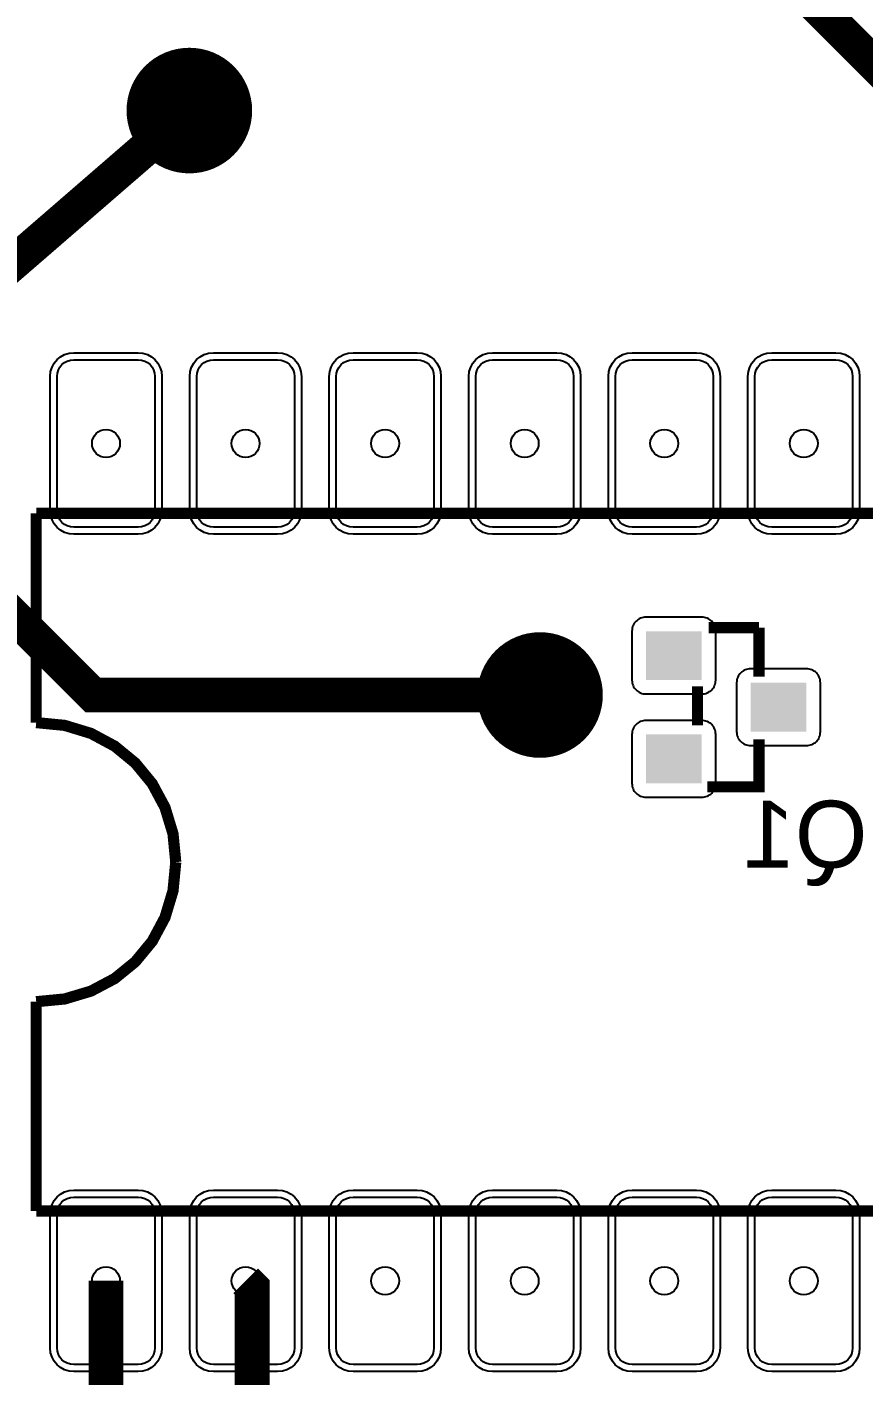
# Model space of a CAD drawing. Header units: inches. Extents: x 15 to 148, y 10 to 111.
# Drawn here: x 136.454 to 137.532, y 100.777 to 102.516 of the extents above; entities that cross this region are included whole.
import ezdxf

# ---------------------------------------------------------------- set-up
doc = ezdxf.new("R2010")
doc.units = ezdxf.units.IN
doc.header["$MEASUREMENT"] = 0
doc.layers.add('BLK_12AWG', color=7, linetype='Continuous')

# ---------------------------------------------------------------- blocks, each defined once
blk = doc.blocks.new('RPAD')
blk.add_trace([(-0.5, -0.5), (-0.5, 0.5), (0.5, -0.5), (0.5, 0.5)])
blk = doc.blocks.new('EPAD')
at = {"const_width": 0.5}
blk.add_lwpolyline([(-0.25, 0, 1), (0.25, 0, 1)], format="xyb", close=True, dxfattribs=at)
blk = doc.blocks.new('TarjetaNueva')
for points, const_width in [([(149.36614, 103.84612), (149.36614, 103.49118), (149.46834, 103.38898), (150.03641, 103.38898), (150.23541, 103.18998), (150.23541, 103.06771), (150.23569, 103.06744)], 0.025), ([(149.59541, 103.30598), (149.40585, 103.14183), (149.40585, 103.00757), (149.52622, 102.8872), (149.84669, 102.8872)], 0.025), ([(149.48569, 102.86744), (149.48569, 103.01744)], 0.008), ([(149.48569, 103.01744), (151.48569, 103.01744)], 0.008), ([(149.48569, 102.86744), (149.48569, 103.01744)], 0.008), ([(149.48569, 103.01744), (151.48569, 103.01744)], 0.008), ([(149.48569, 102.86744), (149.48569, 103.01744)], 0.008), ([(149.48569, 103.01744), (151.48569, 103.01744)], 0.008), ([(150.00358, 102.93545), (149.96758, 102.93545)], 0.008), ([(150.00358, 102.93545), (149.96758, 102.93545)], 0.008), ([(150.00358, 102.93545), (149.96758, 102.93545)], 0.008), ([(150.00358, 102.93545), (150.00358, 102.90045)], 0.008), ([(150.00358, 102.93545), (150.00358, 102.90045)], 0.008), ([(150.00358, 102.93545), (150.00358, 102.90045)], 0.008), ([(149.95958, 102.89345), (149.95958, 102.86545)], 0.008), ([(149.95958, 102.89345), (149.95958, 102.86545)], 0.008), ([(149.95958, 102.89345), (149.95958, 102.86545)], 0.008), ([(149.58569, 102.76744), (149.58369, 102.78781), (149.57794, 102.80669), (149.56881, 102.82369), (149.55669, 102.83844), (149.54194, 102.85056), (149.52494, 102.85969), (149.50606, 102.86544), (149.48569, 102.86744)], 0.008), ([(149.58569, 102.76744), (149.58369, 102.78781), (149.57794, 102.80669), (149.56881, 102.82369), (149.55669, 102.83844), (149.54194, 102.85056), (149.52494, 102.85969), (149.50606, 102.86544), (149.48569, 102.86744)], 0.008), ([(149.58569, 102.76744), (149.58369, 102.78781), (149.57794, 102.80669), (149.56881, 102.82369), (149.55669, 102.83844), (149.54194, 102.85056), (149.52494, 102.85969), (149.50606, 102.86544), (149.48569, 102.86744)], 0.008), ([(149.96658, 102.82145), (150.00358, 102.82145), (150.00358, 102.85545)], 0.008), ([(149.96658, 102.82145), (150.00358, 102.82145), (150.00358, 102.85545)], 0.008), ([(149.96658, 102.82145), (150.00358, 102.82145), (150.00358, 102.85545)], 0.008), ([(149.58569, 102.76744), (149.58369, 102.74678), (149.57794, 102.72777), (149.56881, 102.71075), (149.55669, 102.69606), (149.54194, 102.68405), (149.52494, 102.67505), (149.50606, 102.6694), (149.48569, 102.66744)], 0.008), ([(149.58569, 102.76744), (149.58369, 102.74678), (149.57794, 102.72777), (149.56881, 102.71075), (149.55669, 102.69606), (149.54194, 102.68405), (149.52494, 102.67505), (149.50606, 102.6694), (149.48569, 102.66744)], 0.008), ([(149.58569, 102.76744), (149.58369, 102.74678), (149.57794, 102.72777), (149.56881, 102.71075), (149.55669, 102.69606), (149.54194, 102.68405), (149.52494, 102.67505), (149.50606, 102.6694), (149.48569, 102.66744)], 0.008), ([(149.48569, 102.51744), (149.48569, 102.66744)], 0.008), ([(149.48569, 102.51744), (149.48569, 102.66744)], 0.008), ([(149.48569, 102.51744), (149.48569, 102.66744)], 0.008), ([(149.48569, 102.51744), (151.48569, 102.51744)], 0.008), ([(149.48569, 102.51744), (151.48569, 102.51744)], 0.008), ([(149.48569, 102.51744), (151.48569, 102.51744)], 0.008), ([(149.73736, 102.16892), (149.53569, 102.37059), (149.53569, 102.46744)], 0.025), ([(150.97034, 101.65641), (150.97034, 102.01871), (150.86643, 102.12261), (149.89235, 102.12261), (149.6405, 102.37447), (149.6405, 102.46263), (149.63569, 102.46744)], 0.025)]:
    blk.add_lwpolyline(points, dxfattribs=dict(const_width=const_width))
for points in [[(149.55869, 103.00244), (149.51269, 103.00244), (149.50921, 103.00278), (149.506, 103.00375), (149.50311, 103.0053), (149.5006, 103.00735), (149.49855, 103.00986), (149.497, 103.01275), (149.49603, 103.01596), (149.49569, 103.01944), (149.49569, 103.11544), (149.49603, 103.11891), (149.497, 103.12213), (149.49855, 103.12502), (149.5006, 103.12752), (149.50311, 103.12958), (149.506, 103.13113), (149.50921, 103.1321), (149.51269, 103.13244), (149.55869, 103.13244), (149.56217, 103.1321), (149.56538, 103.13113), (149.56827, 103.12958), (149.57078, 103.12752), (149.57283, 103.12502), (149.57438, 103.12213), (149.57535, 103.11891), (149.57569, 103.11544), (149.57569, 103.01944), (149.57535, 103.01596), (149.57438, 103.01275), (149.57283, 103.00986), (149.57078, 103.00735), (149.56827, 103.0053), (149.56538, 103.00375), (149.56217, 103.00278), (149.55869, 103.00244)], [(149.55869, 103.00744), (149.51269, 103.00744), (149.51024, 103.00768), (149.50797, 103.00836), (149.50593, 103.00946), (149.50416, 103.01091), (149.50271, 103.01268), (149.50162, 103.01472), (149.50093, 103.01699), (149.50069, 103.01944), (149.50069, 103.11544), (149.50093, 103.11789), (149.50162, 103.12016), (149.50271, 103.1222), (149.50416, 103.12397), (149.50593, 103.12542), (149.50797, 103.12651), (149.51024, 103.1272), (149.51269, 103.12744), (149.55869, 103.12744), (149.56114, 103.1272), (149.56341, 103.12651), (149.56545, 103.12542), (149.56722, 103.12397), (149.56867, 103.1222), (149.56976, 103.12016), (149.57045, 103.11789), (149.57069, 103.11544), (149.57069, 103.01944), (149.57045, 103.01699), (149.56976, 103.01472), (149.56867, 103.01268), (149.56722, 103.01091), (149.56545, 103.00946), (149.56341, 103.00836), (149.56114, 103.00768), (149.55869, 103.00744)], [(149.65869, 103.00244), (149.61269, 103.00244), (149.60921, 103.00278), (149.606, 103.00375), (149.60311, 103.0053), (149.6006, 103.00735), (149.59855, 103.00986), (149.597, 103.01275), (149.59603, 103.01596), (149.59569, 103.01944), (149.59569, 103.11544), (149.59603, 103.11891), (149.597, 103.12213), (149.59855, 103.12502), (149.6006, 103.12752), (149.60311, 103.12958), (149.606, 103.13113), (149.60921, 103.1321), (149.61269, 103.13244), (149.65869, 103.13244), (149.66217, 103.1321), (149.66538, 103.13113), (149.66827, 103.12958), (149.67078, 103.12752), (149.67283, 103.12502), (149.67438, 103.12213), (149.67535, 103.11891), (149.67569, 103.11544), (149.67569, 103.01944), (149.67535, 103.01596), (149.67438, 103.01275), (149.67283, 103.00986), (149.67078, 103.00735), (149.66827, 103.0053), (149.66538, 103.00375), (149.66217, 103.00278), (149.65869, 103.00244)], [(149.65869, 103.00744), (149.61269, 103.00744), (149.61024, 103.00768), (149.60797, 103.00836), (149.60593, 103.00946), (149.60416, 103.01091), (149.60271, 103.01268), (149.60162, 103.01472), (149.60093, 103.01699), (149.60069, 103.01944), (149.60069, 103.11544), (149.60093, 103.11789), (149.60162, 103.12016), (149.60271, 103.1222), (149.60416, 103.12397), (149.60593, 103.12542), (149.60797, 103.12651), (149.61024, 103.1272), (149.61269, 103.12744), (149.65869, 103.12744), (149.66114, 103.1272), (149.66341, 103.12651), (149.66545, 103.12542), (149.66722, 103.12397), (149.66867, 103.1222), (149.66976, 103.12016), (149.67045, 103.11789), (149.67069, 103.11544), (149.67069, 103.01944), (149.67045, 103.01699), (149.66976, 103.01472), (149.66867, 103.01268), (149.66722, 103.01091), (149.66545, 103.00946), (149.66341, 103.00836), (149.66114, 103.00768), (149.65869, 103.00744)], [(149.75869, 103.00244), (149.71269, 103.00244), (149.70921, 103.00278), (149.706, 103.00375), (149.70311, 103.0053), (149.7006, 103.00735), (149.69855, 103.00986), (149.697, 103.01275), (149.69603, 103.01596), (149.69569, 103.01944), (149.69569, 103.11544), (149.69603, 103.11891), (149.697, 103.12213), (149.69855, 103.12502), (149.7006, 103.12752), (149.70311, 103.12958), (149.706, 103.13113), (149.70921, 103.1321), (149.71269, 103.13244), (149.75869, 103.13244), (149.76217, 103.1321), (149.76538, 103.13113), (149.76827, 103.12958), (149.77078, 103.12752), (149.77283, 103.12502), (149.77438, 103.12213), (149.77535, 103.11891), (149.77569, 103.11544), (149.77569, 103.01944), (149.77535, 103.01596), (149.77438, 103.01275), (149.77283, 103.00986), (149.77078, 103.00735), (149.76827, 103.0053), (149.76538, 103.00375), (149.76217, 103.00278), (149.75869, 103.00244)], [(149.75869, 103.00744), (149.71269, 103.00744), (149.71024, 103.00768), (149.70797, 103.00836), (149.70593, 103.00946), (149.70416, 103.01091), (149.70271, 103.01268), (149.70162, 103.01472), (149.70093, 103.01699), (149.70069, 103.01944), (149.70069, 103.11544), (149.70093, 103.11789), (149.70162, 103.12016), (149.70271, 103.1222), (149.70416, 103.12397), (149.70593, 103.12542), (149.70797, 103.12651), (149.71024, 103.1272), (149.71269, 103.12744), (149.75869, 103.12744), (149.76114, 103.1272), (149.76341, 103.12651), (149.76545, 103.12542), (149.76722, 103.12397), (149.76867, 103.1222), (149.76976, 103.12016), (149.77045, 103.11789), (149.77069, 103.11544), (149.77069, 103.01944), (149.77045, 103.01699), (149.76976, 103.01472), (149.76867, 103.01268), (149.76722, 103.01091), (149.76545, 103.00946), (149.76341, 103.00836), (149.76114, 103.00768), (149.75869, 103.00744)], [(149.85869, 103.00244), (149.81269, 103.00244), (149.80921, 103.00278), (149.806, 103.00375), (149.80311, 103.0053), (149.8006, 103.00735), (149.79855, 103.00986), (149.797, 103.01275), (149.79603, 103.01596), (149.79569, 103.01944), (149.79569, 103.11544), (149.79603, 103.11891), (149.797, 103.12213), (149.79855, 103.12502), (149.8006, 103.12752), (149.80311, 103.12958), (149.806, 103.13113), (149.80921, 103.1321), (149.81269, 103.13244), (149.85869, 103.13244), (149.86217, 103.1321), (149.86538, 103.13113), (149.86827, 103.12958), (149.87078, 103.12752), (149.87283, 103.12502), (149.87438, 103.12213), (149.87535, 103.11891), (149.87569, 103.11544), (149.87569, 103.01944), (149.87535, 103.01596), (149.87438, 103.01275), (149.87283, 103.00986), (149.87078, 103.00735), (149.86827, 103.0053), (149.86538, 103.00375), (149.86217, 103.00278), (149.85869, 103.00244)], [(149.85869, 103.00744), (149.81269, 103.00744), (149.81024, 103.00768), (149.80797, 103.00836), (149.80593, 103.00946), (149.80416, 103.01091), (149.80271, 103.01268), (149.80162, 103.01472), (149.80093, 103.01699), (149.80069, 103.01944), (149.80069, 103.11544), (149.80093, 103.11789), (149.80162, 103.12016), (149.80271, 103.1222), (149.80416, 103.12397), (149.80593, 103.12542), (149.80797, 103.12651), (149.81024, 103.1272), (149.81269, 103.12744), (149.85869, 103.12744), (149.86114, 103.1272), (149.86341, 103.12651), (149.86545, 103.12542), (149.86722, 103.12397), (149.86867, 103.1222), (149.86976, 103.12016), (149.87045, 103.11789), (149.87069, 103.11544), (149.87069, 103.01944), (149.87045, 103.01699), (149.86976, 103.01472), (149.86867, 103.01268), (149.86722, 103.01091), (149.86545, 103.00946), (149.86341, 103.00836), (149.86114, 103.00768), (149.85869, 103.00744)], [(149.95869, 103.00244), (149.91269, 103.00244), (149.90921, 103.00278), (149.906, 103.00375), (149.90311, 103.0053), (149.9006, 103.00735), (149.89855, 103.00986), (149.897, 103.01275), (149.89603, 103.01596), (149.89569, 103.01944), (149.89569, 103.11544), (149.89603, 103.11891), (149.897, 103.12213), (149.89855, 103.12502), (149.9006, 103.12752), (149.90311, 103.12958), (149.906, 103.13113), (149.90921, 103.1321), (149.91269, 103.13244), (149.95869, 103.13244), (149.96217, 103.1321), (149.96538, 103.13113), (149.96827, 103.12958), (149.97078, 103.12752), (149.97283, 103.12502), (149.97438, 103.12213), (149.97535, 103.11891), (149.97569, 103.11544), (149.97569, 103.01944), (149.97535, 103.01596), (149.97438, 103.01275), (149.97283, 103.00986), (149.97078, 103.00735), (149.96827, 103.0053), (149.96538, 103.00375), (149.96217, 103.00278), (149.95869, 103.00244)], [(149.95869, 103.00744), (149.91269, 103.00744), (149.91024, 103.00768), (149.90797, 103.00836), (149.90593, 103.00946), (149.90416, 103.01091), (149.90271, 103.01268), (149.90162, 103.01472), (149.90093, 103.01699), (149.90069, 103.01944), (149.90069, 103.11544), (149.90093, 103.11789), (149.90162, 103.12016), (149.90271, 103.1222), (149.90416, 103.12397), (149.90593, 103.12542), (149.90797, 103.12651), (149.91024, 103.1272), (149.91269, 103.12744), (149.95869, 103.12744), (149.96114, 103.1272), (149.96341, 103.12651), (149.96545, 103.12542), (149.96722, 103.12397), (149.96867, 103.1222), (149.96976, 103.12016), (149.97045, 103.11789), (149.97069, 103.11544), (149.97069, 103.01944), (149.97045, 103.01699), (149.96976, 103.01472), (149.96867, 103.01268), (149.96722, 103.01091), (149.96545, 103.00946), (149.96341, 103.00836), (149.96114, 103.00768), (149.95869, 103.00744)], [(150.05869, 103.00244), (150.01269, 103.00244), (150.00921, 103.00278), (150.006, 103.00375), (150.00311, 103.0053), (150.0006, 103.00735), (149.99855, 103.00986), (149.997, 103.01275), (149.99603, 103.01596), (149.99569, 103.01944), (149.99569, 103.11544), (149.99603, 103.11891), (149.997, 103.12213), (149.99855, 103.12502), (150.0006, 103.12752), (150.00311, 103.12958), (150.006, 103.13113), (150.00921, 103.1321), (150.01269, 103.13244), (150.05869, 103.13244), (150.06217, 103.1321), (150.06538, 103.13113), (150.06827, 103.12958), (150.07078, 103.12752), (150.07283, 103.12502), (150.07438, 103.12213), (150.07535, 103.11891), (150.07569, 103.11544), (150.07569, 103.01944), (150.07535, 103.01596), (150.07438, 103.01275), (150.07283, 103.00986), (150.07078, 103.00735), (150.06827, 103.0053), (150.06538, 103.00375), (150.06217, 103.00278), (150.05869, 103.00244)], [(150.05869, 103.00744), (150.01269, 103.00744), (150.01024, 103.00768), (150.00797, 103.00836), (150.00593, 103.00946), (150.00416, 103.01091), (150.00271, 103.01268), (150.00162, 103.01472), (150.00093, 103.01699), (150.00069, 103.01944), (150.00069, 103.11544), (150.00093, 103.11789), (150.00162, 103.12016), (150.00271, 103.1222), (150.00416, 103.12397), (150.00593, 103.12542), (150.00797, 103.12651), (150.01024, 103.1272), (150.01269, 103.12744), (150.05869, 103.12744), (150.06114, 103.1272), (150.06341, 103.12651), (150.06545, 103.12542), (150.06722, 103.12397), (150.06867, 103.1222), (150.06976, 103.12016), (150.07045, 103.11789), (150.07069, 103.11544), (150.07069, 103.01944), (150.07045, 103.01699), (150.06976, 103.01472), (150.06867, 103.01268), (150.06722, 103.01091), (150.06545, 103.00946), (150.06341, 103.00836), (150.06114, 103.00768), (150.05869, 103.00744)], [(149.91258, 102.93295), (149.91258, 102.89795), (149.91263, 102.89691), (149.91278, 102.89591), (149.91302, 102.89494), (149.91335, 102.89402), (149.91377, 102.89314), (149.91426, 102.89232), (149.91483, 102.89155), (149.91547, 102.89084), (149.91618, 102.8902), (149.91694, 102.88964), (149.91777, 102.88914), (149.91864, 102.88873), (149.91957, 102.8884), (149.92053, 102.88815), (149.92154, 102.888), (149.92258, 102.88795), (149.96258, 102.88795), (149.96362, 102.888), (149.96462, 102.88815), (149.96559, 102.8884), (149.96651, 102.88873), (149.96739, 102.88914), (149.96822, 102.88964), (149.96898, 102.8902), (149.96969, 102.89084), (149.97033, 102.89155), (149.9709, 102.89232), (149.97139, 102.89314), (149.97181, 102.89402), (149.97214, 102.89494), (149.97238, 102.89591), (149.97253, 102.89691), (149.97258, 102.89795), (149.97258, 102.93295), (149.97253, 102.93399), (149.97238, 102.935), (149.97214, 102.93597), (149.97181, 102.93689), (149.97139, 102.93777), (149.9709, 102.93859), (149.97033, 102.93936), (149.96969, 102.94006), (149.96898, 102.9407), (149.96822, 102.94127), (149.96739, 102.94177), (149.96651, 102.94218), (149.96559, 102.94251), (149.96462, 102.94276), (149.96362, 102.9429), (149.96258, 102.94295), (149.92258, 102.94295), (149.92154, 102.9429), (149.92053, 102.94276), (149.91957, 102.94251), (149.91864, 102.94218), (149.91777, 102.94177), (149.91694, 102.94127), (149.91618, 102.9407), (149.91547, 102.94006), (149.91483, 102.93936), (149.91426, 102.93859), (149.91377, 102.93777), (149.91335, 102.93689), (149.91302, 102.93597), (149.91278, 102.935), (149.91263, 102.93399), (149.91258, 102.93295)], [(149.98758, 102.89595), (149.98758, 102.86095), (149.98763, 102.85991), (149.98778, 102.85891), (149.98802, 102.85794), (149.98835, 102.85702), (149.98877, 102.85614), (149.98926, 102.85532), (149.98983, 102.85455), (149.99047, 102.85384), (149.99118, 102.8532), (149.99194, 102.85264), (149.99277, 102.85214), (149.99364, 102.85173), (149.99457, 102.8514), (149.99553, 102.85115), (149.99654, 102.851), (149.99758, 102.85095), (150.03758, 102.85095), (150.03862, 102.851), (150.03962, 102.85115), (150.04059, 102.8514), (150.04151, 102.85173), (150.04239, 102.85214), (150.04322, 102.85264), (150.04398, 102.8532), (150.04469, 102.85384), (150.04533, 102.85455), (150.0459, 102.85532), (150.04639, 102.85614), (150.04681, 102.85702), (150.04714, 102.85794), (150.04738, 102.85891), (150.04753, 102.85991), (150.04758, 102.86095), (150.04758, 102.89595), (150.04753, 102.89699), (150.04738, 102.898), (150.04714, 102.89897), (150.04681, 102.89989), (150.04639, 102.90077), (150.0459, 102.90159), (150.04533, 102.90236), (150.04469, 102.90306), (150.04398, 102.9037), (150.04322, 102.90427), (150.04239, 102.90477), (150.04151, 102.90518), (150.04059, 102.90551), (150.03962, 102.90576), (150.03862, 102.9059), (150.03758, 102.90595), (149.99758, 102.90595), (149.99654, 102.9059), (149.99553, 102.90576), (149.99457, 102.90551), (149.99364, 102.90518), (149.99277, 102.90477), (149.99194, 102.90427), (149.99118, 102.9037), (149.99047, 102.90306), (149.98983, 102.90236), (149.98926, 102.90159), (149.98877, 102.90077), (149.98835, 102.89989), (149.98802, 102.89897), (149.98778, 102.898), (149.98763, 102.89699), (149.98758, 102.89595)], [(149.91258, 102.85895), (149.91258, 102.82395), (149.91263, 102.82291), (149.91278, 102.82191), (149.91302, 102.82094), (149.91335, 102.82002), (149.91377, 102.81914), (149.91426, 102.81832), (149.91483, 102.81755), (149.91547, 102.81684), (149.91618, 102.8162), (149.91694, 102.81564), (149.91777, 102.81514), (149.91864, 102.81473), (149.91957, 102.8144), (149.92053, 102.81415), (149.92154, 102.814), (149.92258, 102.81395), (149.96258, 102.81395), (149.96362, 102.814), (149.96462, 102.81415), (149.96559, 102.8144), (149.96651, 102.81473), (149.96739, 102.81514), (149.96822, 102.81564), (149.96898, 102.8162), (149.96969, 102.81684), (149.97033, 102.81755), (149.9709, 102.81832), (149.97139, 102.81914), (149.97181, 102.82002), (149.97214, 102.82094), (149.97238, 102.82191), (149.97253, 102.82291), (149.97258, 102.82395), (149.97258, 102.85895), (149.97253, 102.85999), (149.97238, 102.861), (149.97214, 102.86197), (149.97181, 102.86289), (149.97139, 102.86377), (149.9709, 102.86459), (149.97033, 102.86536), (149.96969, 102.86606), (149.96898, 102.8667), (149.96822, 102.86727), (149.96739, 102.86777), (149.96651, 102.86818), (149.96559, 102.86851), (149.96462, 102.86876), (149.96362, 102.8689), (149.96258, 102.86895), (149.92258, 102.86895), (149.92154, 102.8689), (149.92053, 102.86876), (149.91957, 102.86851), (149.91864, 102.86818), (149.91777, 102.86777), (149.91694, 102.86727), (149.91618, 102.8667), (149.91547, 102.86606), (149.91483, 102.86536), (149.91426, 102.86459), (149.91377, 102.86377), (149.91335, 102.86289), (149.91302, 102.86197), (149.91278, 102.861), (149.91263, 102.85999), (149.91258, 102.85895)], [(149.51269, 102.53244), (149.55869, 102.53244), (149.56217, 102.5321), (149.56538, 102.53113), (149.56827, 102.52958), (149.57078, 102.52752), (149.57283, 102.52502), (149.57438, 102.52213), (149.57535, 102.51891), (149.57569, 102.51544), (149.57569, 102.41944), (149.57535, 102.41596), (149.57438, 102.41275), (149.57283, 102.40986), (149.57078, 102.40735), (149.56827, 102.4053), (149.56538, 102.40375), (149.56217, 102.40278), (149.55869, 102.40244), (149.51269, 102.40244), (149.50921, 102.40278), (149.506, 102.40375), (149.50311, 102.4053), (149.5006, 102.40735), (149.49855, 102.40986), (149.497, 102.41275), (149.49603, 102.41596), (149.49569, 102.41944), (149.49569, 102.51544), (149.49603, 102.51891), (149.497, 102.52213), (149.49855, 102.52502), (149.5006, 102.52752), (149.50311, 102.52958), (149.506, 102.53113), (149.50921, 102.5321), (149.51269, 102.53244)], [(149.51269, 102.52744), (149.55869, 102.52744), (149.56114, 102.5272), (149.56341, 102.52651), (149.56545, 102.52542), (149.56722, 102.52397), (149.56867, 102.5222), (149.56976, 102.52016), (149.57045, 102.51789), (149.57069, 102.51544), (149.57069, 102.41944), (149.57045, 102.41699), (149.56976, 102.41472), (149.56867, 102.41268), (149.56722, 102.41091), (149.56545, 102.40946), (149.56341, 102.40836), (149.56114, 102.40768), (149.55869, 102.40744), (149.51269, 102.40744), (149.51024, 102.40768), (149.50797, 102.40836), (149.50593, 102.40946), (149.50416, 102.41091), (149.50271, 102.41268), (149.50162, 102.41472), (149.50093, 102.41699), (149.50069, 102.41944), (149.50069, 102.51544), (149.50093, 102.51789), (149.50162, 102.52016), (149.50271, 102.5222), (149.50416, 102.52397), (149.50593, 102.52542), (149.50797, 102.52651), (149.51024, 102.5272), (149.51269, 102.52744)], [(149.61269, 102.53244), (149.65869, 102.53244), (149.66217, 102.5321), (149.66538, 102.53113), (149.66827, 102.52958), (149.67078, 102.52752), (149.67283, 102.52502), (149.67438, 102.52213), (149.67535, 102.51891), (149.67569, 102.51544), (149.67569, 102.41944), (149.67535, 102.41596), (149.67438, 102.41275), (149.67283, 102.40986), (149.67078, 102.40735), (149.66827, 102.4053), (149.66538, 102.40375), (149.66217, 102.40278), (149.65869, 102.40244), (149.61269, 102.40244), (149.60921, 102.40278), (149.606, 102.40375), (149.60311, 102.4053), (149.6006, 102.40735), (149.59855, 102.40986), (149.597, 102.41275), (149.59603, 102.41596), (149.59569, 102.41944), (149.59569, 102.51544), (149.59603, 102.51891), (149.597, 102.52213), (149.59855, 102.52502), (149.6006, 102.52752), (149.60311, 102.52958), (149.606, 102.53113), (149.60921, 102.5321), (149.61269, 102.53244)], [(149.61269, 102.52744), (149.65869, 102.52744), (149.66114, 102.5272), (149.66341, 102.52651), (149.66545, 102.52542), (149.66722, 102.52397), (149.66867, 102.5222), (149.66976, 102.52016), (149.67045, 102.51789), (149.67069, 102.51544), (149.67069, 102.41944), (149.67045, 102.41699), (149.66976, 102.41472), (149.66867, 102.41268), (149.66722, 102.41091), (149.66545, 102.40946), (149.66341, 102.40836), (149.66114, 102.40768), (149.65869, 102.40744), (149.61269, 102.40744), (149.61024, 102.40768), (149.60797, 102.40836), (149.60593, 102.40946), (149.60416, 102.41091), (149.60271, 102.41268), (149.60162, 102.41472), (149.60093, 102.41699), (149.60069, 102.41944), (149.60069, 102.51544), (149.60093, 102.51789), (149.60162, 102.52016), (149.60271, 102.5222), (149.60416, 102.52397), (149.60593, 102.52542), (149.60797, 102.52651), (149.61024, 102.5272), (149.61269, 102.52744)], [(149.71269, 102.53244), (149.75869, 102.53244), (149.76217, 102.5321), (149.76538, 102.53113), (149.76827, 102.52958), (149.77078, 102.52752), (149.77283, 102.52502), (149.77438, 102.52213), (149.77535, 102.51891), (149.77569, 102.51544), (149.77569, 102.41944), (149.77535, 102.41596), (149.77438, 102.41275), (149.77283, 102.40986), (149.77078, 102.40735), (149.76827, 102.4053), (149.76538, 102.40375), (149.76217, 102.40278), (149.75869, 102.40244), (149.71269, 102.40244), (149.70921, 102.40278), (149.706, 102.40375), (149.70311, 102.4053), (149.7006, 102.40735), (149.69855, 102.40986), (149.697, 102.41275), (149.69603, 102.41596), (149.69569, 102.41944), (149.69569, 102.51544), (149.69603, 102.51891), (149.697, 102.52213), (149.69855, 102.52502), (149.7006, 102.52752), (149.70311, 102.52958), (149.706, 102.53113), (149.70921, 102.5321), (149.71269, 102.53244)], [(149.71269, 102.52744), (149.75869, 102.52744), (149.76114, 102.5272), (149.76341, 102.52651), (149.76545, 102.52542), (149.76722, 102.52397), (149.76867, 102.5222), (149.76976, 102.52016), (149.77045, 102.51789), (149.77069, 102.51544), (149.77069, 102.41944), (149.77045, 102.41699), (149.76976, 102.41472), (149.76867, 102.41268), (149.76722, 102.41091), (149.76545, 102.40946), (149.76341, 102.40836), (149.76114, 102.40768), (149.75869, 102.40744), (149.71269, 102.40744), (149.71024, 102.40768), (149.70797, 102.40836), (149.70593, 102.40946), (149.70416, 102.41091), (149.70271, 102.41268), (149.70162, 102.41472), (149.70093, 102.41699), (149.70069, 102.41944), (149.70069, 102.51544), (149.70093, 102.51789), (149.70162, 102.52016), (149.70271, 102.5222), (149.70416, 102.52397), (149.70593, 102.52542), (149.70797, 102.52651), (149.71024, 102.5272), (149.71269, 102.52744)], [(149.81269, 102.53244), (149.85869, 102.53244), (149.86217, 102.5321), (149.86538, 102.53113), (149.86827, 102.52958), (149.87078, 102.52752), (149.87283, 102.52502), (149.87438, 102.52213), (149.87535, 102.51891), (149.87569, 102.51544), (149.87569, 102.41944), (149.87535, 102.41596), (149.87438, 102.41275), (149.87283, 102.40986), (149.87078, 102.40735), (149.86827, 102.4053), (149.86538, 102.40375), (149.86217, 102.40278), (149.85869, 102.40244), (149.81269, 102.40244), (149.80921, 102.40278), (149.806, 102.40375), (149.80311, 102.4053), (149.8006, 102.40735), (149.79855, 102.40986), (149.797, 102.41275), (149.79603, 102.41596), (149.79569, 102.41944), (149.79569, 102.51544), (149.79603, 102.51891), (149.797, 102.52213), (149.79855, 102.52502), (149.8006, 102.52752), (149.80311, 102.52958), (149.806, 102.53113), (149.80921, 102.5321), (149.81269, 102.53244)], [(149.81269, 102.52744), (149.85869, 102.52744), (149.86114, 102.5272), (149.86341, 102.52651), (149.86545, 102.52542), (149.86722, 102.52397), (149.86867, 102.5222), (149.86976, 102.52016), (149.87045, 102.51789), (149.87069, 102.51544), (149.87069, 102.41944), (149.87045, 102.41699), (149.86976, 102.41472), (149.86867, 102.41268), (149.86722, 102.41091), (149.86545, 102.40946), (149.86341, 102.40836), (149.86114, 102.40768), (149.85869, 102.40744), (149.81269, 102.40744), (149.81024, 102.40768), (149.80797, 102.40836), (149.80593, 102.40946), (149.80416, 102.41091), (149.80271, 102.41268), (149.80162, 102.41472), (149.80093, 102.41699), (149.80069, 102.41944), (149.80069, 102.51544), (149.80093, 102.51789), (149.80162, 102.52016), (149.80271, 102.5222), (149.80416, 102.52397), (149.80593, 102.52542), (149.80797, 102.52651), (149.81024, 102.5272), (149.81269, 102.52744)], [(149.91269, 102.53244), (149.95869, 102.53244), (149.96217, 102.5321), (149.96538, 102.53113), (149.96827, 102.52958), (149.97078, 102.52752), (149.97283, 102.52502), (149.97438, 102.52213), (149.97535, 102.51891), (149.97569, 102.51544), (149.97569, 102.41944), (149.97535, 102.41596), (149.97438, 102.41275), (149.97283, 102.40986), (149.97078, 102.40735), (149.96827, 102.4053), (149.96538, 102.40375), (149.96217, 102.40278), (149.95869, 102.40244), (149.91269, 102.40244), (149.90921, 102.40278), (149.906, 102.40375), (149.90311, 102.4053), (149.9006, 102.40735), (149.89855, 102.40986), (149.897, 102.41275), (149.89603, 102.41596), (149.89569, 102.41944), (149.89569, 102.51544), (149.89603, 102.51891), (149.897, 102.52213), (149.89855, 102.52502), (149.9006, 102.52752), (149.90311, 102.52958), (149.906, 102.53113), (149.90921, 102.5321), (149.91269, 102.53244)], [(149.91269, 102.52744), (149.95869, 102.52744), (149.96114, 102.5272), (149.96341, 102.52651), (149.96545, 102.52542), (149.96722, 102.52397), (149.96867, 102.5222), (149.96976, 102.52016), (149.97045, 102.51789), (149.97069, 102.51544), (149.97069, 102.41944), (149.97045, 102.41699), (149.96976, 102.41472), (149.96867, 102.41268), (149.96722, 102.41091), (149.96545, 102.40946), (149.96341, 102.40836), (149.96114, 102.40768), (149.95869, 102.40744), (149.91269, 102.40744), (149.91024, 102.40768), (149.90797, 102.40836), (149.90593, 102.40946), (149.90416, 102.41091), (149.90271, 102.41268), (149.90162, 102.41472), (149.90093, 102.41699), (149.90069, 102.41944), (149.90069, 102.51544), (149.90093, 102.51789), (149.90162, 102.52016), (149.90271, 102.5222), (149.90416, 102.52397), (149.90593, 102.52542), (149.90797, 102.52651), (149.91024, 102.5272), (149.91269, 102.52744)], [(150.01269, 102.53244), (150.05869, 102.53244), (150.06217, 102.5321), (150.06538, 102.53113), (150.06827, 102.52958), (150.07078, 102.52752), (150.07283, 102.52502), (150.07438, 102.52213), (150.07535, 102.51891), (150.07569, 102.51544), (150.07569, 102.41944), (150.07535, 102.41596), (150.07438, 102.41275), (150.07283, 102.40986), (150.07078, 102.40735), (150.06827, 102.4053), (150.06538, 102.40375), (150.06217, 102.40278), (150.05869, 102.40244), (150.01269, 102.40244), (150.00921, 102.40278), (150.006, 102.40375), (150.00311, 102.4053), (150.0006, 102.40735), (149.99855, 102.40986), (149.997, 102.41275), (149.99603, 102.41596), (149.99569, 102.41944), (149.99569, 102.51544), (149.99603, 102.51891), (149.997, 102.52213), (149.99855, 102.52502), (150.0006, 102.52752), (150.00311, 102.52958), (150.006, 102.53113), (150.00921, 102.5321), (150.01269, 102.53244)], [(150.01269, 102.52744), (150.05869, 102.52744), (150.06114, 102.5272), (150.06341, 102.52651), (150.06545, 102.52542), (150.06722, 102.52397), (150.06867, 102.5222), (150.06976, 102.52016), (150.07045, 102.51789), (150.07069, 102.51544), (150.07069, 102.41944), (150.07045, 102.41699), (150.06976, 102.41472), (150.06867, 102.41268), (150.06722, 102.41091), (150.06545, 102.40946), (150.06341, 102.40836), (150.06114, 102.40768), (150.05869, 102.40744), (150.01269, 102.40744), (150.01024, 102.40768), (150.00797, 102.40836), (150.00593, 102.40946), (150.00416, 102.41091), (150.00271, 102.41268), (150.00162, 102.41472), (150.00093, 102.41699), (150.00069, 102.41944), (150.00069, 102.51544), (150.00093, 102.51789), (150.00162, 102.52016), (150.00271, 102.5222), (150.00416, 102.52397), (150.00593, 102.52542), (150.00797, 102.52651), (150.01024, 102.5272), (150.01269, 102.52744)]]:
    blk.add_lwpolyline(points, close=True)
for centre, radius in [((149.59541, 103.30598), 0.025), ((149.53569, 103.06744), 0.01), ((149.63569, 103.06744), 0.01), ((149.73569, 103.06744), 0.01), ((149.83569, 103.06744), 0.01), ((149.93569, 103.06744), 0.01), ((150.03569, 103.06744), 0.01), ((149.84669, 102.8872), 0.025), ((149.53569, 102.46744), 0.01), ((149.63569, 102.46744), 0.01), ((149.73569, 102.46744), 0.01), ((149.83569, 102.46744), 0.01), ((149.93569, 102.46744), 0.01), ((150.03569, 102.46744), 0.01)]:
    blk.add_circle(centre, radius)
for p, xscale, yscale in [((149.59541, 103.30598), 0.09, 0.09), ((149.59541, 103.30598), 0.07, 0.07), ((149.84669, 102.8872), 0.09, 0.09), ((149.84669, 102.8872), 0.07, 0.07)]:
    blk.add_blockref('EPAD', p, dxfattribs=dict(xscale=xscale, yscale=yscale))
at = {"xscale": 0.035, "yscale": 0.04, "rotation": 90}
for p in [(149.94258, 102.91545), (150.01758, 102.87845), (149.94258, 102.84145)]:
    blk.add_blockref('RPAD', p, dxfattribs=at)
at = {"text_generation_flag": 2, "width": 1.041667}
blk.add_text('Q1', height=0.048, dxfattribs=at).set_placement((150.08126, 102.76345))
blk.add_text('Q1', height=0.048, dxfattribs=at).set_placement((150.08126, 102.76345))
blk.add_text('Q1', height=0.048, dxfattribs=at).set_placement((150.08126, 102.76345))

msp = doc.modelspace()

# ---------------------------------------------------------------- block references
at = {"layer": 'BLK_12AWG', "xscale": 1.8, "yscale": 1.8, "zscale": 1.8}
msp.add_blockref('TarjetaNueva', (-132.6085, -83.5428), dxfattribs=at)

doc.saveas('drawing.dxf')
